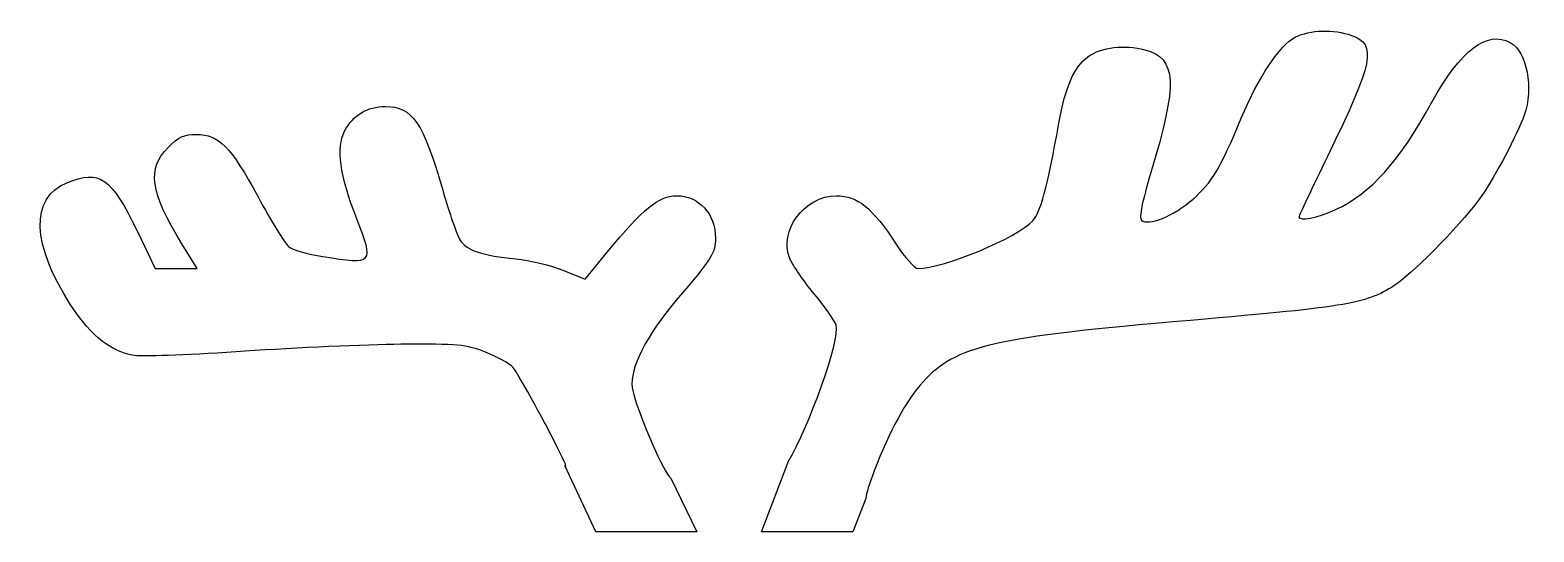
# Model space of a CAD drawing. Header units: centimetres. Extents: x -9.2 to 1.2, y 9.3 to 12.8.
import ezdxf

# ---------------------------------------------------------------- set-up
doc = ezdxf.new("R2010")
doc.units = ezdxf.units.CM
doc.header["$MEASUREMENT"] = 0
doc.layers.add('Layer 1', color=7, linetype='Continuous')

msp = doc.modelspace()

# ---------------------------------------------------------------- linework, layer by layer
at = {"layer": 'Layer 1'}
for points, knots in [([(-0.28138, 12.77703), (-0.35018, 12.7751), (-0.41636, 12.76116), (-0.46742, 12.73569), (-0.46742, 12.73569), (-0.57248, 12.68328), (-0.7245, 12.4551), (-0.84031, 12.17593), (-0.84031, 12.17593), (-0.98209, 11.83418), (-1.04327, 11.73175), (-1.1727, 11.61782), (-1.1727, 11.61782), (-1.3053, 11.5011), (-1.48367, 11.42857), (-1.52823, 11.47313), (-1.52823, 11.47313), (-1.54521, 11.49011), (-1.52278, 11.6035), (-1.46291, 11.80138), (-1.46291, 11.80138), (-1.27539, 12.42119), (-1.2838, 12.58846), (-1.50508, 12.64805), (-1.50508, 12.64805), (-1.64605, 12.68601), (-1.80504, 12.66682), (-1.89534, 12.60092), (-1.89534, 12.60092), (-1.99253, 12.52999), (-2.05051, 12.39806), (-2.09709, 12.14203), (-2.09709, 12.14203), (-2.18067, 11.68253), (-2.2211, 11.53168), (-2.27733, 11.469), (-2.27733, 11.469), (-2.38273, 11.35151), (-2.89317, 11.13827), (-3.06943, 11.13827), (-3.06943, 11.13827), (-3.09109, 11.13827), (-3.15912, 11.21567), (-3.22074, 11.31025), (-3.22074, 11.31025), (-3.38196, 11.5577), (-3.48523, 11.64097), (-3.63084, 11.64098), (-3.63084, 11.64098), (-3.85224, 11.64098), (-4.03088, 11.3985), (-3.95082, 11.20689), (-3.95082, 11.20689), (-3.93175, 11.16124), (-3.85678, 11.05232), (-3.7838, 10.96463), (-3.7838, 10.96463), (-3.71083, 10.87695), (-3.64319, 10.77993), (-3.63332, 10.74883), (-3.63332, 10.74883), (-3.60074, 10.64618), (-3.82258, 10.04529), (-3.95992, 9.80956), (-3.95992, 9.80956), (-3.95992, 9.80956), (-4.14678, 9.32091), (-4.14678, 9.32091), (-4.14678, 9.32091), (-4.14678, 9.32091), (-3.51674, 9.32091), (-3.51674, 9.32091), (-3.51674, 9.32091), (-3.51674, 9.32091), (-3.42744, 9.55242), (-3.42744, 9.55242), (-3.42744, 9.55242), (-3.42422, 9.59046), (-3.40537, 9.64748), (-3.36957, 9.74259), (-3.36957, 9.74259), (-3.26866, 10.01066), (-3.14619, 10.235), (-3.03305, 10.35775), (-3.03305, 10.35775), (-2.8038, 10.60645), (-2.55456, 10.66366), (-1.19006, 10.78108), (-1.19006, 10.78108), (-0.08695, 10.87601), (0.03162, 10.8969), (0.23207, 11.03326), (0.23207, 11.03326), (0.36184, 11.12154), (0.708, 11.48102), (0.81829, 11.6418), (0.81829, 11.6418), (0.91142, 11.77755), (1.06057, 12.06087), (1.11016, 12.1966), (1.11016, 12.1966), (1.17716, 12.37999), (1.12792, 12.63765), (1.01425, 12.69848), (1.01425, 12.69848), (0.85351, 12.78451), (0.67042, 12.64543), (0.47433, 12.28755), (0.47433, 12.28755), (0.24811, 11.87468), (0.0563, 11.66068), (-0.19126, 11.54506), (-0.19126, 11.54506), (-0.3113, 11.489), (-0.44261, 11.46301), (-0.44261, 11.49545), (-0.44261, 11.49545), (-0.44261, 11.50252), (-0.35385, 11.69004), (-0.24583, 11.91217), (-0.24583, 11.91217), (0.07259, 12.56695), (0.0956, 12.6839), (-0.07964, 12.74726), (-0.07964, 12.74726), (-0.14133, 12.76957), (-0.21259, 12.77896), (-0.28138, 12.77703)], [0, 0, 0, 0, 0.03030303, 0.03030303, 0.03030303, 0.03030303, 0.06060606, 0.06060606, 0.06060606, 0.06060606, 0.09090909, 0.09090909, 0.09090909, 0.09090909, 0.12121212, 0.12121212, 0.12121212, 0.12121212, 0.15151515, 0.15151515, 0.15151515, 0.15151515, 0.18181818, 0.18181818, 0.18181818, 0.18181818, 0.21212121, 0.21212121, 0.21212121, 0.21212121, 0.24242424, 0.24242424, 0.24242424, 0.24242424, 0.27272727, 0.27272727, 0.27272727, 0.27272727, 0.3030303, 0.3030303, 0.3030303, 0.3030303, 0.33333333, 0.33333333, 0.33333333, 0.33333333, 0.36363636, 0.36363636, 0.36363636, 0.36363636, 0.39393939, 0.39393939, 0.39393939, 0.39393939, 0.42424242, 0.42424242, 0.42424242, 0.42424242, 0.45454545, 0.45454545, 0.45454545, 0.45454545, 0.48484848, 0.48484848, 0.48484848, 0.48484848, 0.51515152, 0.51515152, 0.51515152, 0.51515152, 0.54545455, 0.54545455, 0.54545455, 0.54545455, 0.57575758, 0.57575758, 0.57575758, 0.57575758, 0.60606061, 0.60606061, 0.60606061, 0.60606061, 0.63636364, 0.63636364, 0.63636364, 0.63636364, 0.66666667, 0.66666667, 0.66666667, 0.66666667, 0.6969697, 0.6969697, 0.6969697, 0.6969697, 0.72727273, 0.72727273, 0.72727273, 0.72727273, 0.75757576, 0.75757576, 0.75757576, 0.75757576, 0.78787879, 0.78787879, 0.78787879, 0.78787879, 0.81818182, 0.81818182, 0.81818182, 0.81818182, 0.84848485, 0.84848485, 0.84848485, 0.84848485, 0.87878788, 0.87878788, 0.87878788, 0.87878788, 0.90909091, 0.90909091, 0.90909091, 0.90909091, 0.93939394, 0.93939394, 0.93939394, 0.93939394, 1, 1, 1, 1]), ([(-6.73804, 12.25696), (-6.8655, 12.25696), (-6.96175, 12.19842), (-7.01999, 12.08581), (-7.01999, 12.08581), (-7.07977, 11.9702), (-7.05461, 11.78726), (-6.93648, 11.4814), (-6.93648, 11.4814), (-6.81608, 11.16965), (-6.81891, 11.16706), (-7.1713, 11.22095), (-7.1713, 11.22095), (-7.27595, 11.23695), (-7.38193, 11.26818), (-7.40694, 11.2904), (-7.40694, 11.2904), (-7.43196, 11.31263), (-7.52666, 11.46637), (-7.61696, 11.63271), (-7.61696, 11.63271), (-7.80711, 11.983), (-7.88702, 12.06431), (-8.04112, 12.06431), (-8.04112, 12.06431), (-8.1269, 12.06431), (-8.16458, 12.0475), (-8.23707, 11.97501), (-8.23707, 11.97501), (-8.38387, 11.82821), (-8.36138, 11.66869), (-8.14199, 11.31025), (-8.14199, 11.31025), (-8.14199, 11.31025), (-8.03698, 11.13827), (-8.03698, 11.13827), (-8.03698, 11.13827), (-8.03698, 11.13827), (-8.18168, 11.13827), (-8.18168, 11.13827), (-8.18168, 11.13827), (-8.18168, 11.13827), (-8.32637, 11.13827), (-8.32637, 11.13827), (-8.32637, 11.13827), (-8.32637, 11.13827), (-8.44874, 11.39376), (-8.44874, 11.39376), (-8.44874, 11.39376), (-8.62894, 11.76922), (-8.70616, 11.82262), (-8.93491, 11.7311), (-8.93491, 11.7311), (-9.18832, 11.6297), (-9.17826, 11.30143), (-8.90928, 10.88939), (-8.90928, 10.88939), (-8.76249, 10.66453), (-8.62184, 10.55621), (-8.45287, 10.53717), (-8.45287, 10.53717), (-8.39071, 10.53016), (-8.05462, 10.54394), (-7.70543, 10.56776), (-7.70543, 10.56776), (-7.35623, 10.59158), (-6.87397, 10.61336), (-6.63386, 10.61571), (-6.63386, 10.61571), (-6.2394, 10.61958), (-6.18268, 10.61415), (-6.04847, 10.56114), (-6.04847, 10.56114), (-5.96678, 10.52888), (-5.88217, 10.48213), (-5.85996, 10.45696), (-5.85996, 10.45696), (-5.83618, 10.43004), (-5.72947, 10.23889), (-5.63754, 10.06588), (-5.63754, 10.06588), (-5.63754, 10.06588), (-5.63589, 10.0667), (-5.63589, 10.0667), (-5.63589, 10.0667), (-5.63589, 10.0667), (-5.62266, 10.03777), (-5.62266, 10.03777), (-5.62266, 10.03777), (-5.5536, 9.90696), (-5.49615, 9.79231), (-5.49615, 9.77897), (-5.49615, 9.77897), (-5.49838, 9.77967), (-5.50055, 9.77993), (-5.50277, 9.78062), (-5.50277, 9.78062), (-5.50277, 9.78062), (-5.28862, 9.32091), (-5.28862, 9.32091), (-5.28862, 9.32091), (-5.28862, 9.32091), (-4.59326, 9.32091), (-4.59326, 9.32091), (-4.59326, 9.32091), (-4.59326, 9.32091), (-4.77268, 9.69298), (-4.77268, 9.69298), (-4.77268, 9.69298), (-4.77296, 9.69324), (-4.77324, 9.69354), (-4.77351, 9.69381), (-4.77351, 9.69381), (-4.78118, 9.70122), (-4.78814, 9.70939), (-4.79418, 9.71861), (-4.79418, 9.71861), (-4.86607, 9.82833), (-5.02564, 10.21904), (-5.03892, 10.31806), (-5.03892, 10.31806), (-5.05618, 10.44674), (-4.93727, 10.68244), (-4.73465, 10.91999), (-4.73465, 10.91999), (-4.48413, 11.2137), (-4.46428, 11.24516), (-4.46428, 11.34828), (-4.46428, 11.34828), (-4.46428, 11.51807), (-4.57781, 11.64097), (-4.73382, 11.64098), (-4.73382, 11.64098), (-4.8536, 11.64098), (-4.96766, 11.54848), (-5.20759, 11.25485), (-5.20759, 11.25485), (-5.20759, 11.25485), (-5.36304, 11.06468), (-5.36304, 11.06468), (-5.36304, 11.06468), (-5.36304, 11.06468), (-5.51517, 11.12669), (-5.51517, 11.12669), (-5.51517, 11.12669), (-5.59907, 11.16079), (-5.74546, 11.19606), (-5.84011, 11.20524), (-5.84011, 11.20524), (-6.06965, 11.22749), (-6.17804, 11.26357), (-6.22293, 11.33257), (-6.22293, 11.33257), (-6.24339, 11.36401), (-6.29836, 11.52059), (-6.34447, 11.68066), (-6.34447, 11.68066), (-6.47877, 12.14687), (-6.55339, 12.25696), (-6.73804, 12.25696)], [0, 0, 0, 0, 0.02439024, 0.02439024, 0.02439024, 0.02439024, 0.04878049, 0.04878049, 0.04878049, 0.04878049, 0.07317073, 0.07317073, 0.07317073, 0.07317073, 0.09756098, 0.09756098, 0.09756098, 0.09756098, 0.12195122, 0.12195122, 0.12195122, 0.12195122, 0.14634146, 0.14634146, 0.14634146, 0.14634146, 0.17073171, 0.17073171, 0.17073171, 0.17073171, 0.19512195, 0.19512195, 0.19512195, 0.19512195, 0.2195122, 0.2195122, 0.2195122, 0.2195122, 0.24390244, 0.24390244, 0.24390244, 0.24390244, 0.26829268, 0.26829268, 0.26829268, 0.26829268, 0.29268293, 0.29268293, 0.29268293, 0.29268293, 0.31707317, 0.31707317, 0.31707317, 0.31707317, 0.34146341, 0.34146341, 0.34146341, 0.34146341, 0.36585366, 0.36585366, 0.36585366, 0.36585366, 0.3902439, 0.3902439, 0.3902439, 0.3902439, 0.41463415, 0.41463415, 0.41463415, 0.41463415, 0.43902439, 0.43902439, 0.43902439, 0.43902439, 0.46341463, 0.46341463, 0.46341463, 0.46341463, 0.48780488, 0.48780488, 0.48780488, 0.48780488, 0.51219512, 0.51219512, 0.51219512, 0.51219512, 0.53658537, 0.53658537, 0.53658537, 0.53658537, 0.56097561, 0.56097561, 0.56097561, 0.56097561, 0.58536585, 0.58536585, 0.58536585, 0.58536585, 0.6097561, 0.6097561, 0.6097561, 0.6097561, 0.63414634, 0.63414634, 0.63414634, 0.63414634, 0.65853659, 0.65853659, 0.65853659, 0.65853659, 0.68292683, 0.68292683, 0.68292683, 0.68292683, 0.70731707, 0.70731707, 0.70731707, 0.70731707, 0.73170732, 0.73170732, 0.73170732, 0.73170732, 0.75609756, 0.75609756, 0.75609756, 0.75609756, 0.7804878, 0.7804878, 0.7804878, 0.7804878, 0.80487805, 0.80487805, 0.80487805, 0.80487805, 0.82926829, 0.82926829, 0.82926829, 0.82926829, 0.85365854, 0.85365854, 0.85365854, 0.85365854, 0.87804878, 0.87804878, 0.87804878, 0.87804878, 0.90243902, 0.90243902, 0.90243902, 0.90243902, 0.92682927, 0.92682927, 0.92682927, 0.92682927, 0.95121951, 0.95121951, 0.95121951, 0.95121951, 1, 1, 1, 1])]:
    msp.add_open_spline(points, degree=3, knots=knots, dxfattribs=at)

doc.saveas('drawing.dxf')
